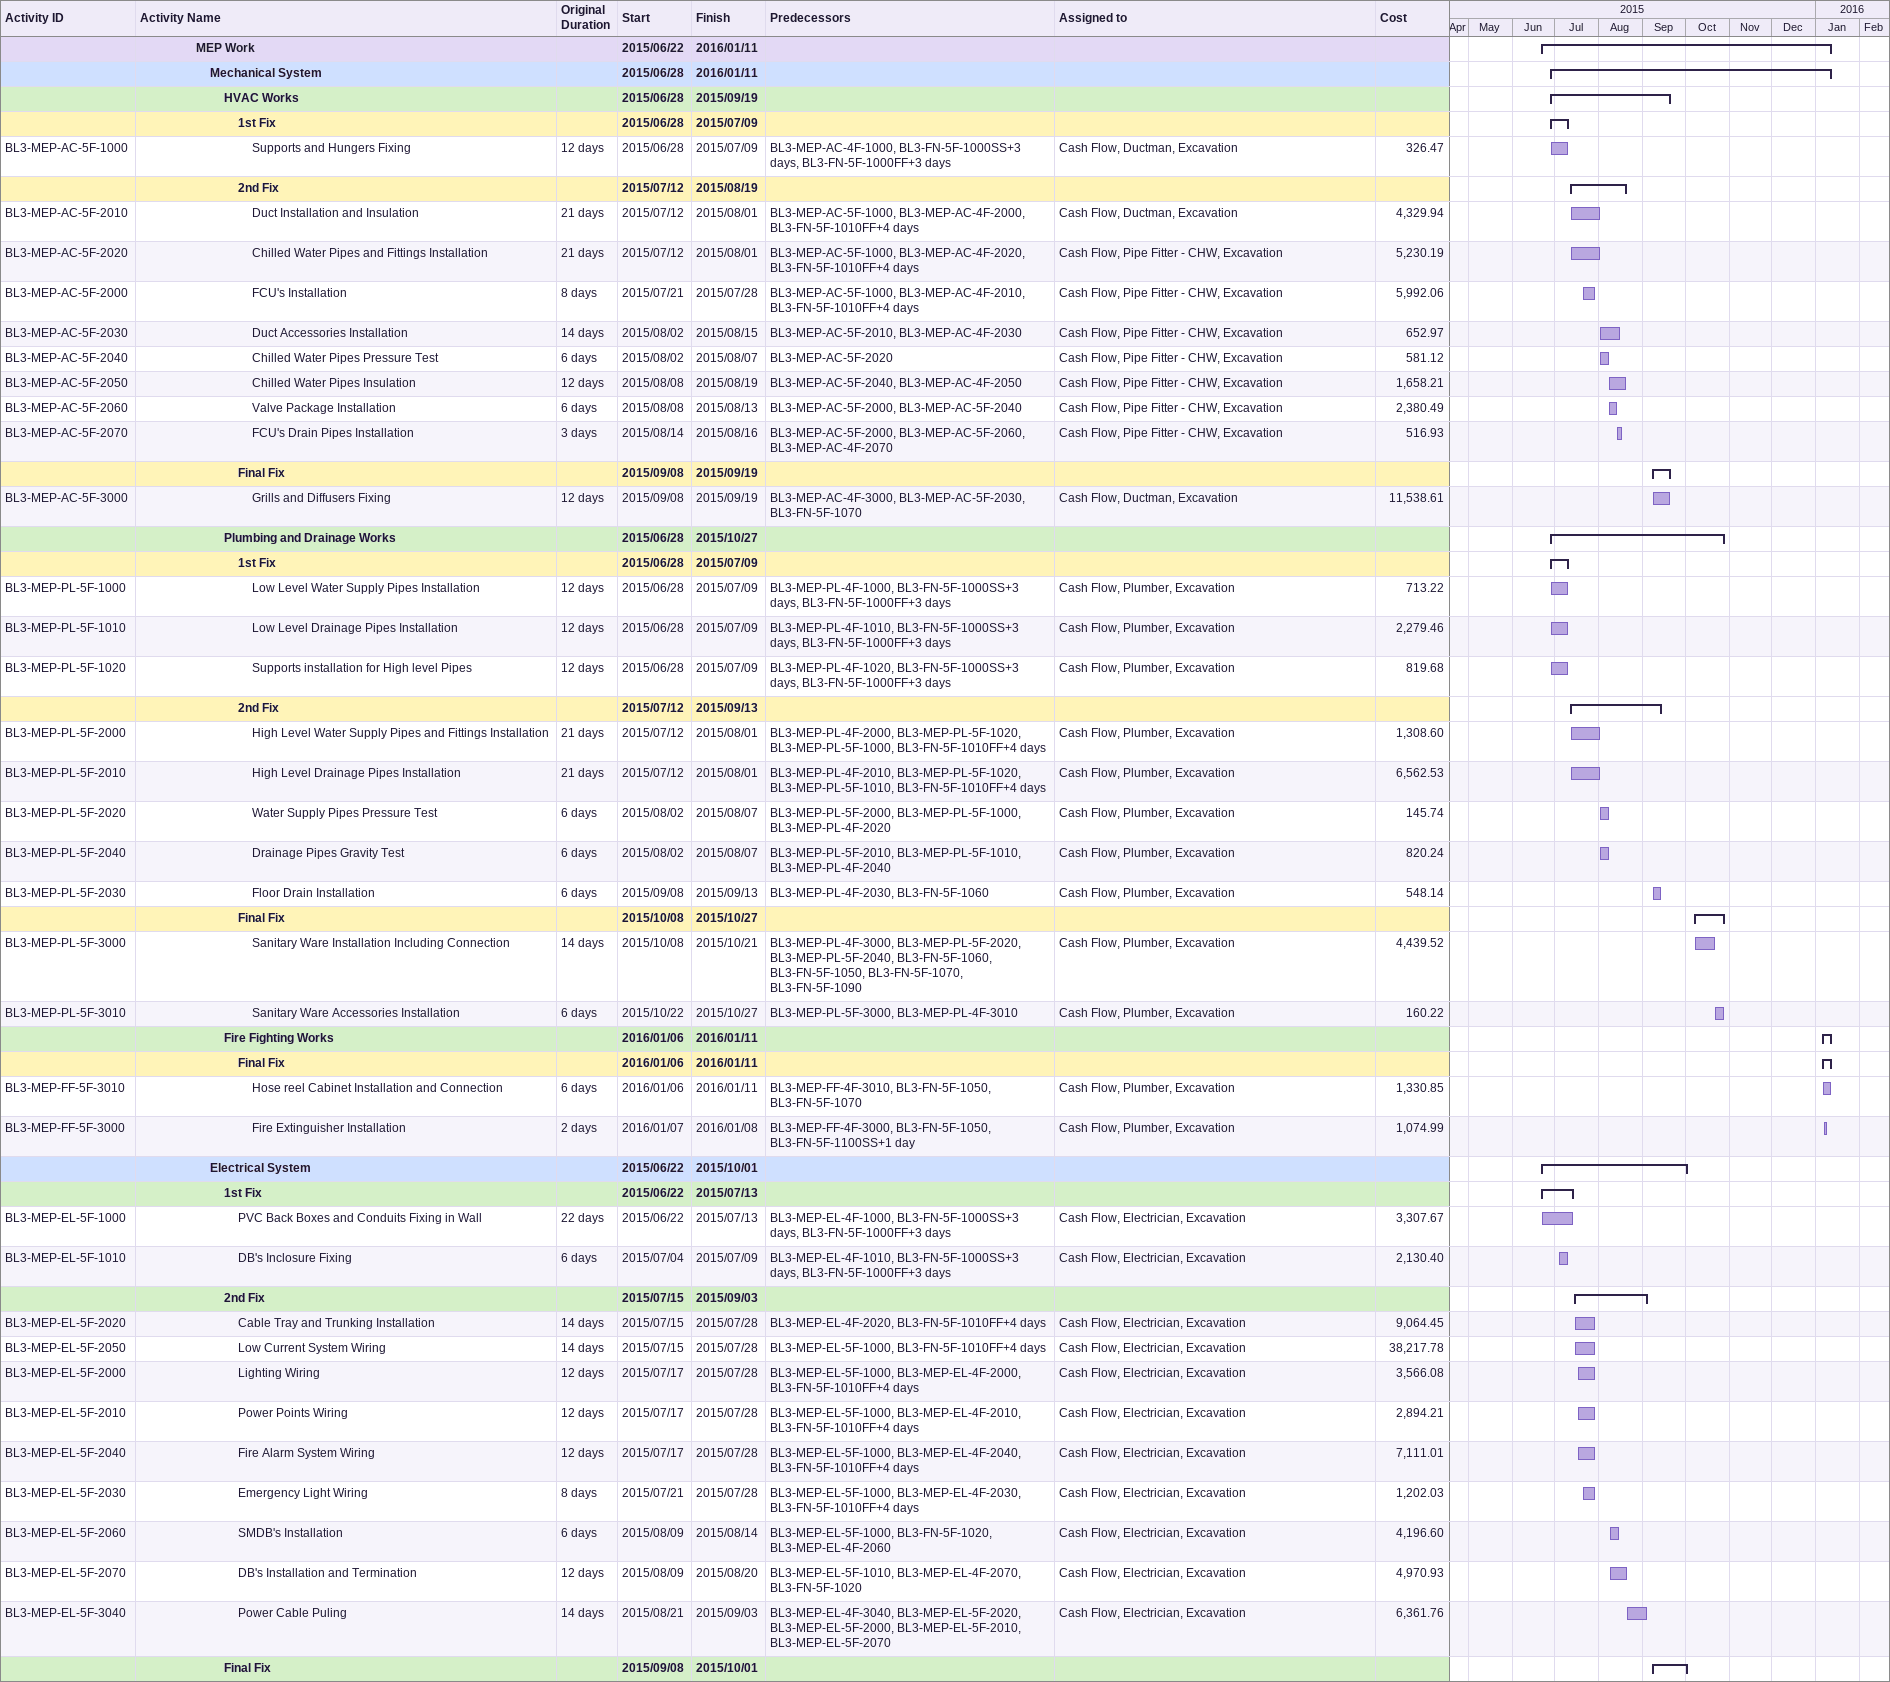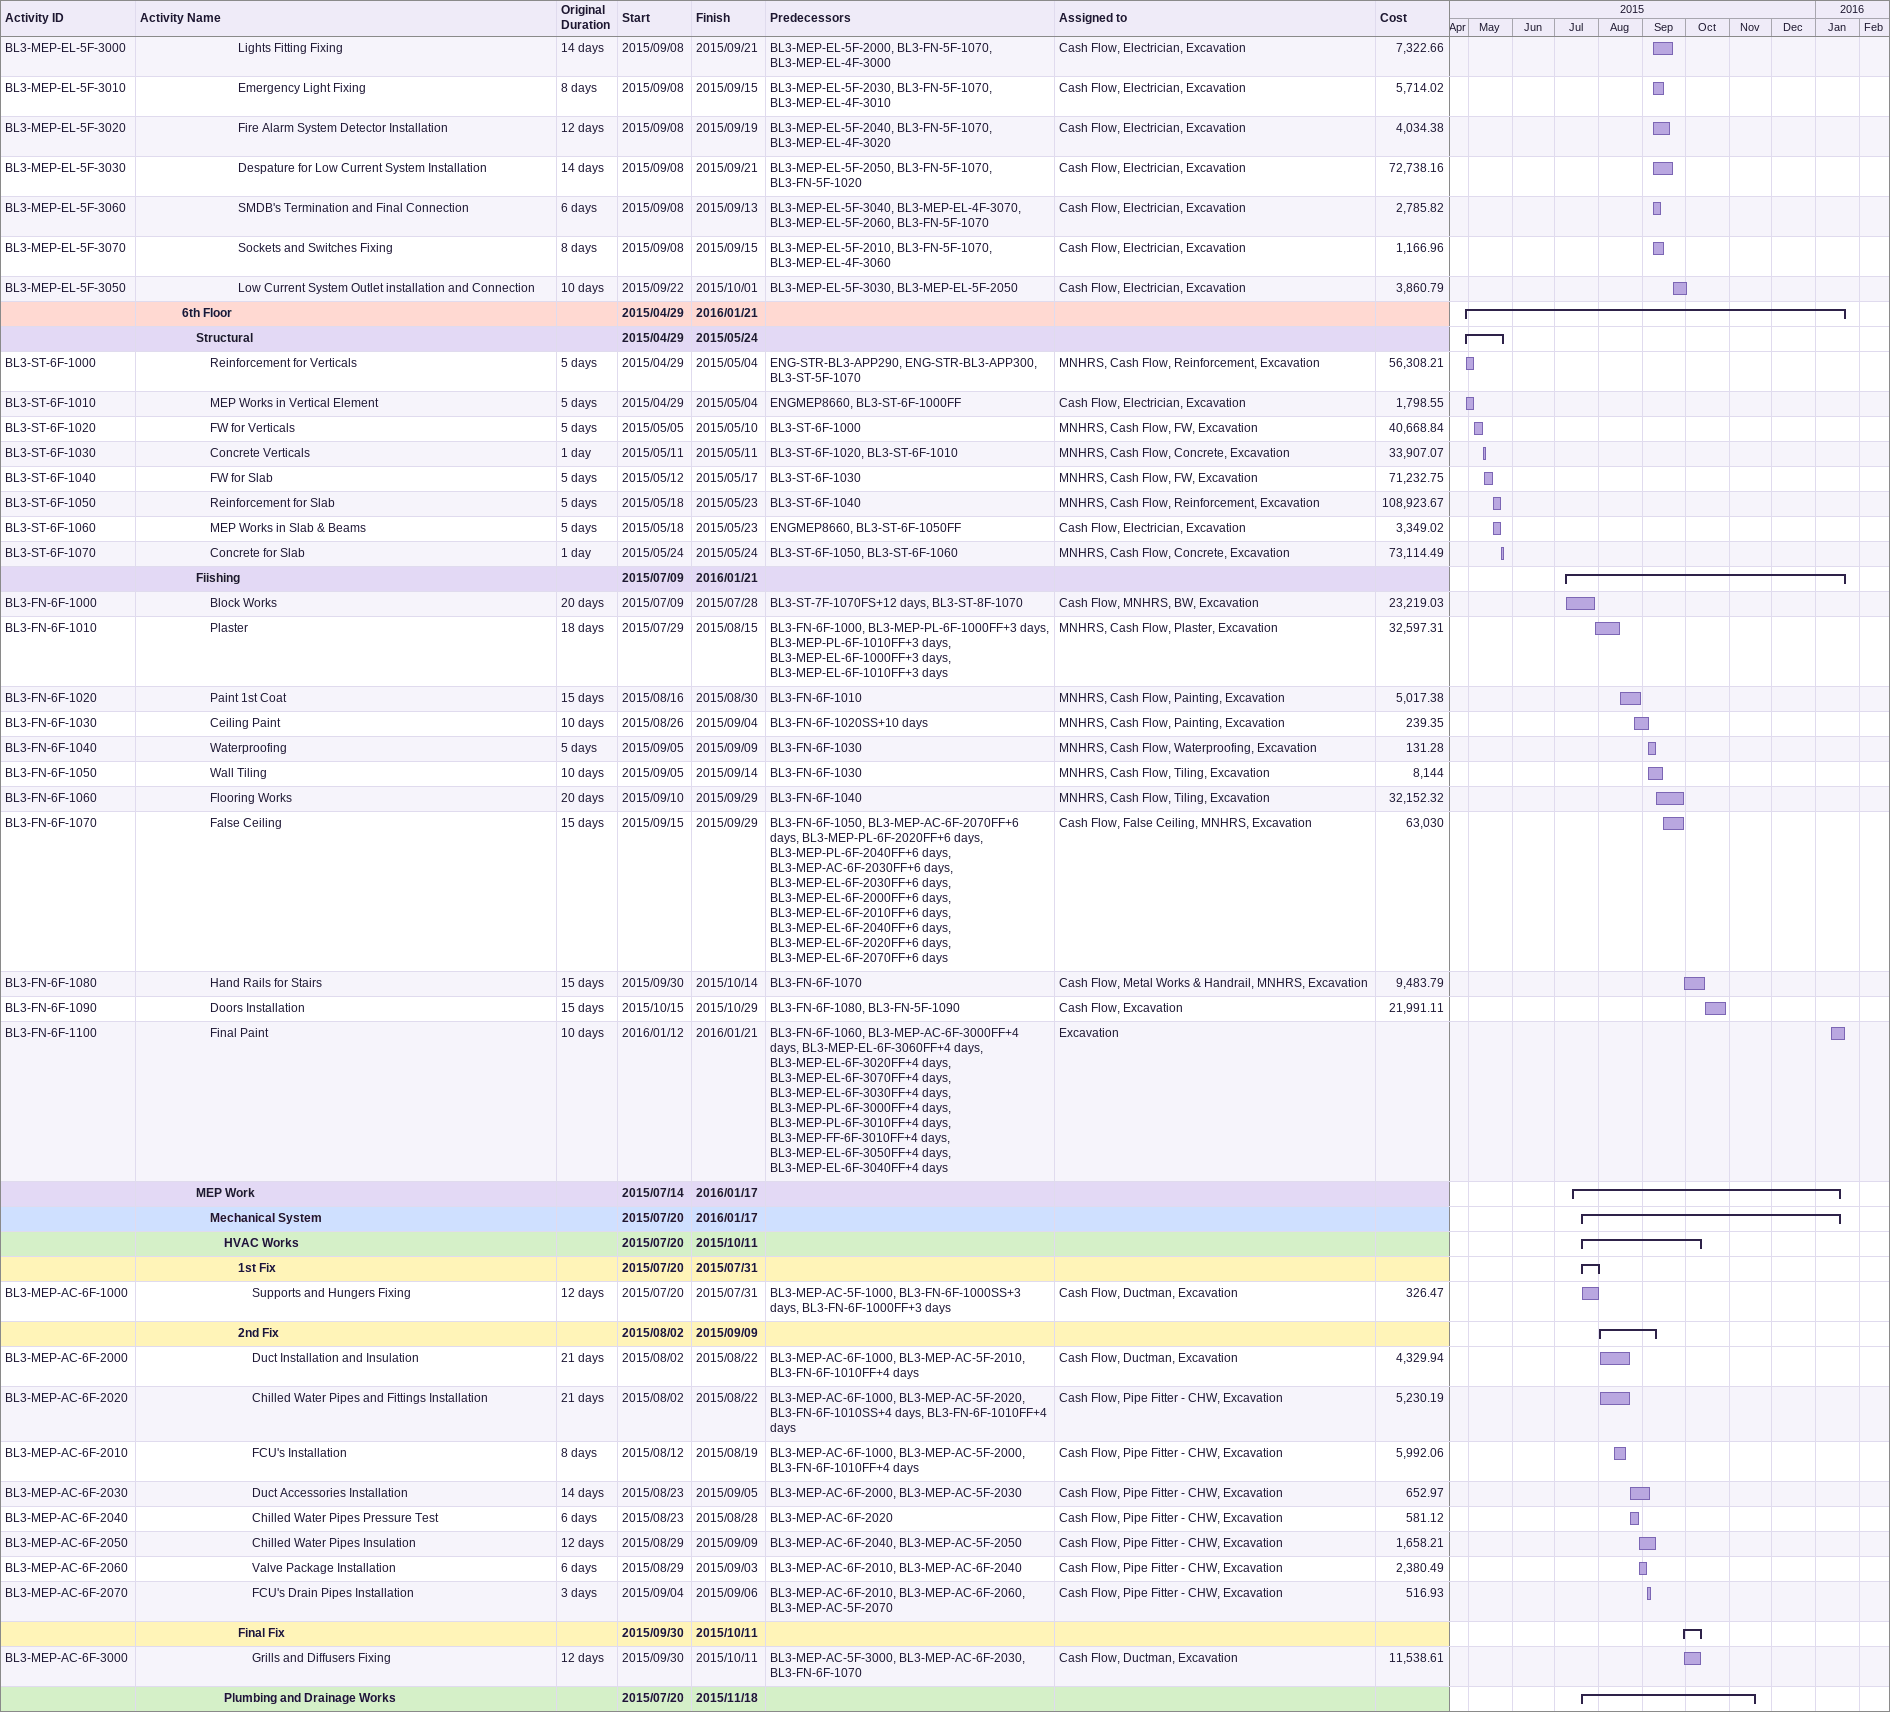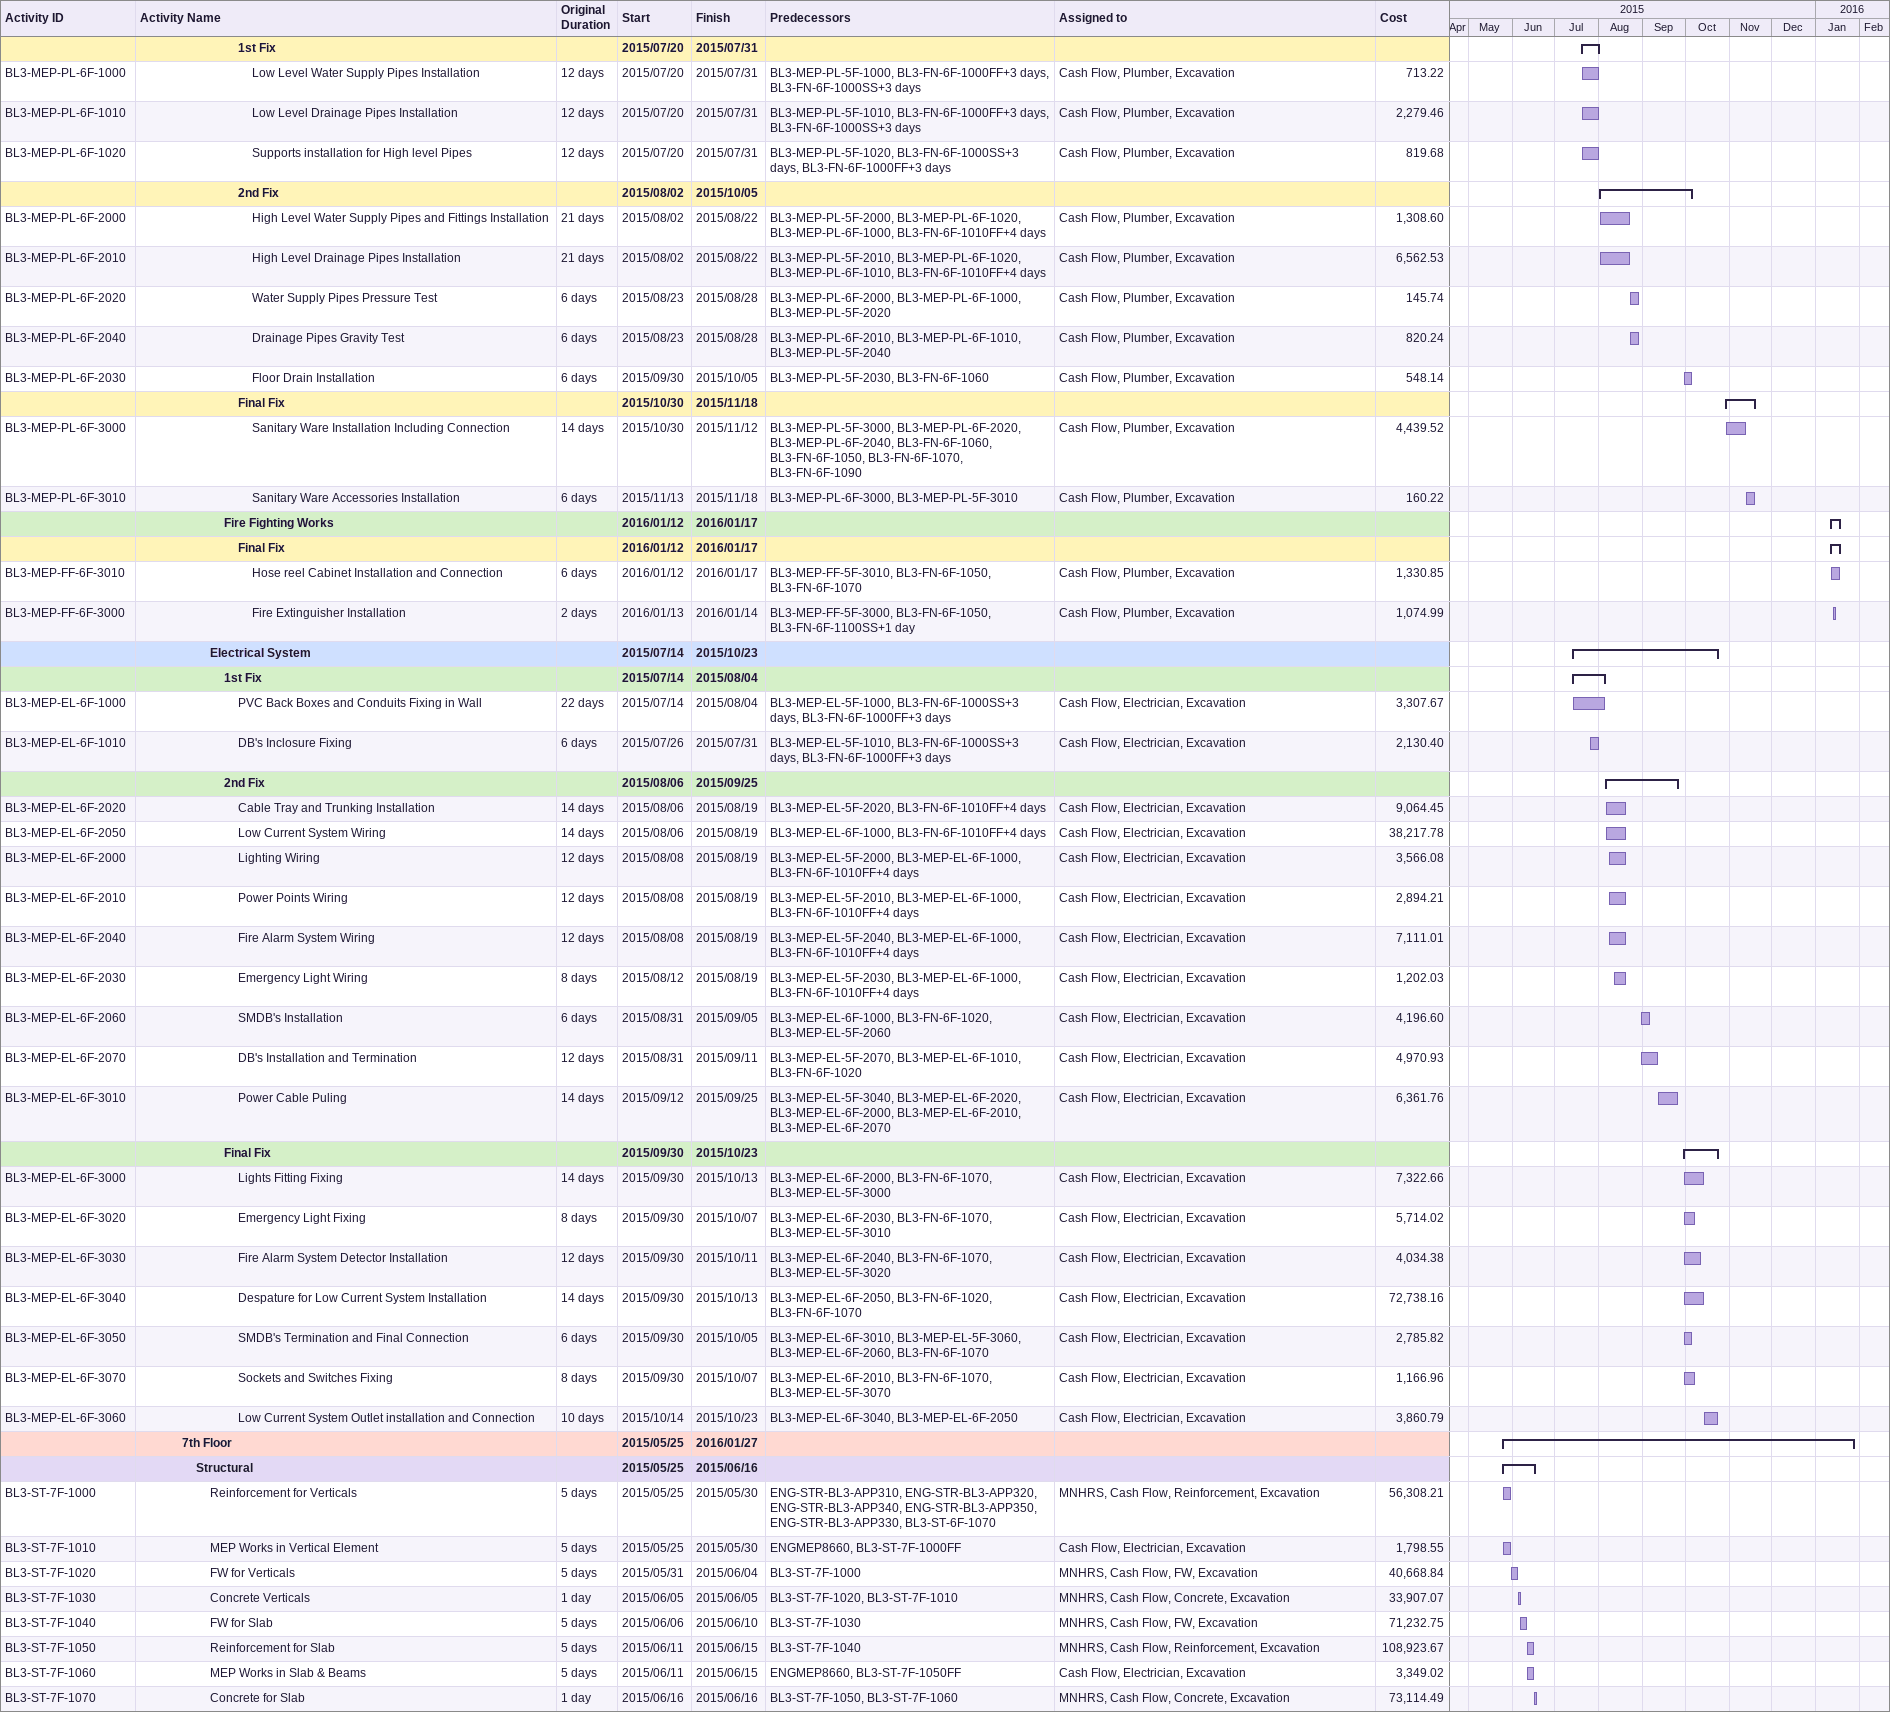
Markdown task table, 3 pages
| ID | Level | Task | Original duration | Start | Finish | Predecessors | Resources | Cost |
|---|---|---|---|---|---|---|---|---|
|  | 5 | **MEP Work** |  | 2015-06-22 | 2016-01-11 |  |  |  |
|  | 6 | **Mechanical System** |  | 2015-06-28 | 2016-01-11 |  |  |  |
|  | 7 | **HVAC Works** |  | 2015-06-28 | 2015-09-19 |  |  |  |
|  | 8 | **1st Fix** |  | 2015-06-28 | 2015-07-09 |  |  |  |
| BL3-MEP-AC-5F-1000 | 9 | Supports and Hungers Fixing | 12d | 2015-06-28 | 2015-07-09 | BL3-MEP-AC-4F-1000, BL3-FN-5F-1000SS+3d, BL3-FN-5F-1000FF+3d | Cash Flow, Ductman, Excavation | 326.47 |
|  | 8 | **2nd Fix** |  | 2015-07-12 | 2015-08-19 |  |  |  |
| BL3-MEP-AC-5F-2010 | 9 | Duct Installation and Insulation | 21d | 2015-07-12 | 2015-08-01 | BL3-MEP-AC-5F-1000, BL3-MEP-AC-4F-2000, BL3-FN-5F-1010FF+4d | Cash Flow, Ductman, Excavation | 4329.94 |
| BL3-MEP-AC-5F-2020 | 9 | Chilled Water Pipes and Fittings Installation | 21d | 2015-07-12 | 2015-08-01 | BL3-MEP-AC-5F-1000, BL3-MEP-AC-4F-2020, BL3-FN-5F-1010FF+4d | Cash Flow, Pipe Fitter - CHW, Excavation | 5230.19 |
| BL3-MEP-AC-5F-2000 | 9 | FCU's Installation | 8d | 2015-07-21 | 2015-07-28 | BL3-MEP-AC-5F-1000, BL3-MEP-AC-4F-2010, BL3-FN-5F-1010FF+4d | Cash Flow, Pipe Fitter - CHW, Excavation | 5992.06 |
| BL3-MEP-AC-5F-2030 | 9 | Duct Accessories Installation | 14d | 2015-08-02 | 2015-08-15 | BL3-MEP-AC-5F-2010, BL3-MEP-AC-4F-2030 | Cash Flow, Pipe Fitter - CHW, Excavation | 652.97 |
| BL3-MEP-AC-5F-2040 | 9 | Chilled Water Pipes Pressure Test | 6d | 2015-08-02 | 2015-08-07 | BL3-MEP-AC-5F-2020 | Cash Flow, Pipe Fitter - CHW, Excavation | 581.12 |
| BL3-MEP-AC-5F-2050 | 9 | Chilled Water Pipes Insulation | 12d | 2015-08-08 | 2015-08-19 | BL3-MEP-AC-5F-2040, BL3-MEP-AC-4F-2050 | Cash Flow, Pipe Fitter - CHW, Excavation | 1658.21 |
| BL3-MEP-AC-5F-2060 | 9 | Valve Package Installation | 6d | 2015-08-08 | 2015-08-13 | BL3-MEP-AC-5F-2000, BL3-MEP-AC-5F-2040 | Cash Flow, Pipe Fitter - CHW, Excavation | 2380.49 |
| BL3-MEP-AC-5F-2070 | 9 | FCU's Drain Pipes Installation | 3d | 2015-08-14 | 2015-08-16 | BL3-MEP-AC-5F-2000, BL3-MEP-AC-5F-2060, BL3-MEP-AC-4F-2070 | Cash Flow, Pipe Fitter - CHW, Excavation | 516.93 |
|  | 8 | **Final Fix** |  | 2015-09-08 | 2015-09-19 |  |  |  |
| BL3-MEP-AC-5F-3000 | 9 | Grills and Diffusers Fixing | 12d | 2015-09-08 | 2015-09-19 | BL3-MEP-AC-4F-3000, BL3-MEP-AC-5F-2030, BL3-FN-5F-1070 | Cash Flow, Ductman, Excavation | 11538.61 |
|  | 7 | **Plumbing and Drainage Works** |  | 2015-06-28 | 2015-10-27 |  |  |  |
|  | 8 | **1st Fix** |  | 2015-06-28 | 2015-07-09 |  |  |  |
| BL3-MEP-PL-5F-1000 | 9 | Low Level Water Supply Pipes Installation | 12d | 2015-06-28 | 2015-07-09 | BL3-MEP-PL-4F-1000, BL3-FN-5F-1000SS+3d, BL3-FN-5F-1000FF+3d | Cash Flow, Plumber, Excavation | 713.22 |
| BL3-MEP-PL-5F-1010 | 9 | Low Level Drainage Pipes Installation | 12d | 2015-06-28 | 2015-07-09 | BL3-MEP-PL-4F-1010, BL3-FN-5F-1000SS+3d, BL3-FN-5F-1000FF+3d | Cash Flow, Plumber, Excavation | 2279.46 |
| BL3-MEP-PL-5F-1020 | 9 | Supports installation for High level Pipes | 12d | 2015-06-28 | 2015-07-09 | BL3-MEP-PL-4F-1020, BL3-FN-5F-1000SS+3d, BL3-FN-5F-1000FF+3d | Cash Flow, Plumber, Excavation | 819.68 |
|  | 8 | **2nd Fix** |  | 2015-07-12 | 2015-09-13 |  |  |  |
| BL3-MEP-PL-5F-2000 | 9 | High Level Water Supply Pipes and Fittings Installation | 21d | 2015-07-12 | 2015-08-01 | BL3-MEP-PL-4F-2000, BL3-MEP-PL-5F-1020, BL3-MEP-PL-5F-1000, BL3-FN-5F-1010FF+4d | Cash Flow, Plumber, Excavation | 1308.60 |
| BL3-MEP-PL-5F-2010 | 9 | High Level Drainage Pipes Installation | 21d | 2015-07-12 | 2015-08-01 | BL3-MEP-PL-4F-2010, BL3-MEP-PL-5F-1020, BL3-MEP-PL-5F-1010, BL3-FN-5F-1010FF+4d | Cash Flow, Plumber, Excavation | 6562.53 |
| BL3-MEP-PL-5F-2020 | 9 | Water Supply Pipes Pressure Test | 6d | 2015-08-02 | 2015-08-07 | BL3-MEP-PL-5F-2000, BL3-MEP-PL-5F-1000, BL3-MEP-PL-4F-2020 | Cash Flow, Plumber, Excavation | 145.74 |
| BL3-MEP-PL-5F-2040 | 9 | Drainage Pipes Gravity Test | 6d | 2015-08-02 | 2015-08-07 | BL3-MEP-PL-5F-2010, BL3-MEP-PL-5F-1010, BL3-MEP-PL-4F-2040 | Cash Flow, Plumber, Excavation | 820.24 |
| BL3-MEP-PL-5F-2030 | 9 | Floor Drain Installation | 6d | 2015-09-08 | 2015-09-13 | BL3-MEP-PL-4F-2030, BL3-FN-5F-1060 | Cash Flow, Plumber, Excavation | 548.14 |
|  | 8 | **Final Fix** |  | 2015-10-08 | 2015-10-27 |  |  |  |
| BL3-MEP-PL-5F-3000 | 9 | Sanitary Ware Installation Including Connection | 14d | 2015-10-08 | 2015-10-21 | BL3-MEP-PL-4F-3000, BL3-MEP-PL-5F-2020, BL3-MEP-PL-5F-2040, BL3-FN-5F-1060, BL3-FN-5F-1050, BL3-FN-5F-1070, BL3-FN-5F-1090 | Cash Flow, Plumber, Excavation | 4439.52 |
| BL3-MEP-PL-5F-3010 | 9 | Sanitary Ware Accessories Installation | 6d | 2015-10-22 | 2015-10-27 | BL3-MEP-PL-5F-3000, BL3-MEP-PL-4F-3010 | Cash Flow, Plumber, Excavation | 160.22 |
|  | 7 | **Fire Fighting Works** |  | 2016-01-06 | 2016-01-11 |  |  |  |
|  | 8 | **Final Fix** |  | 2016-01-06 | 2016-01-11 |  |  |  |
| BL3-MEP-FF-5F-3010 | 9 | Hose reel Cabinet Installation and Connection | 6d | 2016-01-06 | 2016-01-11 | BL3-MEP-FF-4F-3010, BL3-FN-5F-1050, BL3-FN-5F-1070 | Cash Flow, Plumber, Excavation | 1330.85 |
| BL3-MEP-FF-5F-3000 | 9 | Fire Extinguisher Installation | 2d | 2016-01-07 | 2016-01-08 | BL3-MEP-FF-4F-3000, BL3-FN-5F-1050, BL3-FN-5F-1100SS+1d | Cash Flow, Plumber, Excavation | 1074.99 |
|  | 6 | **Electrical System** |  | 2015-06-22 | 2015-10-01 |  |  |  |
|  | 7 | **1st Fix** |  | 2015-06-22 | 2015-07-13 |  |  |  |
| BL3-MEP-EL-5F-1000 | 8 | PVC Back Boxes and Conduits Fixing in Wall | 22d | 2015-06-22 | 2015-07-13 | BL3-MEP-EL-4F-1000, BL3-FN-5F-1000SS+3d, BL3-FN-5F-1000FF+3d | Cash Flow, Electrician, Excavation | 3307.67 |
| BL3-MEP-EL-5F-1010 | 8 | DB's Inclosure Fixing | 6d | 2015-07-04 | 2015-07-09 | BL3-MEP-EL-4F-1010, BL3-FN-5F-1000SS+3d, BL3-FN-5F-1000FF+3d | Cash Flow, Electrician, Excavation | 2130.40 |
|  | 7 | **2nd Fix** |  | 2015-07-15 | 2015-09-03 |  |  |  |
| BL3-MEP-EL-5F-2020 | 8 | Cable Tray and Trunking Installation | 14d | 2015-07-15 | 2015-07-28 | BL3-MEP-EL-4F-2020, BL3-FN-5F-1010FF+4d | Cash Flow, Electrician, Excavation | 9064.45 |
| BL3-MEP-EL-5F-2050 | 8 | Low Current System Wiring | 14d | 2015-07-15 | 2015-07-28 | BL3-MEP-EL-5F-1000, BL3-FN-5F-1010FF+4d | Cash Flow, Electrician, Excavation | 38217.78 |
| BL3-MEP-EL-5F-2000 | 8 | Lighting Wiring | 12d | 2015-07-17 | 2015-07-28 | BL3-MEP-EL-5F-1000, BL3-MEP-EL-4F-2000, BL3-FN-5F-1010FF+4d | Cash Flow, Electrician, Excavation | 3566.08 |
| BL3-MEP-EL-5F-2010 | 8 | Power Points Wiring | 12d | 2015-07-17 | 2015-07-28 | BL3-MEP-EL-5F-1000, BL3-MEP-EL-4F-2010, BL3-FN-5F-1010FF+4d | Cash Flow, Electrician, Excavation | 2894.21 |
| BL3-MEP-EL-5F-2040 | 8 | Fire Alarm System Wiring | 12d | 2015-07-17 | 2015-07-28 | BL3-MEP-EL-5F-1000, BL3-MEP-EL-4F-2040, BL3-FN-5F-1010FF+4d | Cash Flow, Electrician, Excavation | 7111.01 |
| BL3-MEP-EL-5F-2030 | 8 | Emergency Light Wiring | 8d | 2015-07-21 | 2015-07-28 | BL3-MEP-EL-5F-1000, BL3-MEP-EL-4F-2030, BL3-FN-5F-1010FF+4d | Cash Flow, Electrician, Excavation | 1202.03 |
| BL3-MEP-EL-5F-2060 | 8 | SMDB's Installation | 6d | 2015-08-09 | 2015-08-14 | BL3-MEP-EL-5F-1000, BL3-FN-5F-1020, BL3-MEP-EL-4F-2060 | Cash Flow, Electrician, Excavation | 4196.60 |
| BL3-MEP-EL-5F-2070 | 8 | DB's Installation and Termination | 12d | 2015-08-09 | 2015-08-20 | BL3-MEP-EL-5F-1010, BL3-MEP-EL-4F-2070, BL3-FN-5F-1020 | Cash Flow, Electrician, Excavation | 4970.93 |
| BL3-MEP-EL-5F-3040 | 8 | Power Cable Puling | 14d | 2015-08-21 | 2015-09-03 | BL3-MEP-EL-4F-3040, BL3-MEP-EL-5F-2020, BL3-MEP-EL-5F-2000, BL3-MEP-EL-5F-2010, BL3-MEP-EL-5F-2070 | Cash Flow, Electrician, Excavation | 6361.76 |
|  | 7 | **Final Fix** |  | 2015-09-08 | 2015-10-01 |  |  |  |
| BL3-MEP-EL-5F-3000 | 8 | Lights Fitting Fixing | 14d | 2015-09-08 | 2015-09-21 | BL3-MEP-EL-5F-2000, BL3-FN-5F-1070, BL3-MEP-EL-4F-3000 | Cash Flow, Electrician, Excavation | 7322.66 |
| BL3-MEP-EL-5F-3010 | 8 | Emergency Light Fixing | 8d | 2015-09-08 | 2015-09-15 | BL3-MEP-EL-5F-2030, BL3-FN-5F-1070, BL3-MEP-EL-4F-3010 | Cash Flow, Electrician, Excavation | 5714.02 |
| BL3-MEP-EL-5F-3020 | 8 | Fire Alarm System Detector Installation | 12d | 2015-09-08 | 2015-09-19 | BL3-MEP-EL-5F-2040, BL3-FN-5F-1070, BL3-MEP-EL-4F-3020 | Cash Flow, Electrician, Excavation | 4034.38 |
| BL3-MEP-EL-5F-3030 | 8 | Despature for Low Current System Installation | 14d | 2015-09-08 | 2015-09-21 | BL3-MEP-EL-5F-2050, BL3-FN-5F-1070, BL3-FN-5F-1020 | Cash Flow, Electrician, Excavation | 72738.16 |
| BL3-MEP-EL-5F-3060 | 8 | SMDB's Termination and Final Connection | 6d | 2015-09-08 | 2015-09-13 | BL3-MEP-EL-5F-3040, BL3-MEP-EL-4F-3070, BL3-MEP-EL-5F-2060, BL3-FN-5F-1070 | Cash Flow, Electrician, Excavation | 2785.82 |
| BL3-MEP-EL-5F-3070 | 8 | Sockets and Switches Fixing | 8d | 2015-09-08 | 2015-09-15 | BL3-MEP-EL-5F-2010, BL3-FN-5F-1070, BL3-MEP-EL-4F-3060 | Cash Flow, Electrician, Excavation | 1166.96 |
| BL3-MEP-EL-5F-3050 | 8 | Low Current System Outlet installation and Connection | 10d | 2015-09-22 | 2015-10-01 | BL3-MEP-EL-5F-3030, BL3-MEP-EL-5F-2050 | Cash Flow, Electrician, Excavation | 3860.79 |
|  | 4 | **6th Floor** |  | 2015-04-29 | 2016-01-21 |  |  |  |
|  | 5 | **Structural** |  | 2015-04-29 | 2015-05-24 |  |  |  |
| BL3-ST-6F-1000 | 6 | Reinforcement for Verticals | 5d | 2015-04-29 | 2015-05-04 | ENG-STR-BL3-APP290, ENG-STR-BL3-APP300, BL3-ST-5F-1070 | MNHRS, Cash Flow, Reinforcement, Excavation | 56308.21 |
| BL3-ST-6F-1010 | 6 | MEP Works in Vertical Element | 5d | 2015-04-29 | 2015-05-04 | ENGMEP8660, BL3-ST-6F-1000FF | Cash Flow, Electrician, Excavation | 1798.55 |
| BL3-ST-6F-1020 | 6 | FW for Verticals | 5d | 2015-05-05 | 2015-05-10 | BL3-ST-6F-1000 | MNHRS, Cash Flow, FW, Excavation | 40668.84 |
| BL3-ST-6F-1030 | 6 | Concrete Verticals | 1d | 2015-05-11 | 2015-05-11 | BL3-ST-6F-1020, BL3-ST-6F-1010 | MNHRS, Cash Flow, Concrete, Excavation | 33907.07 |
| BL3-ST-6F-1040 | 6 | FW for Slab | 5d | 2015-05-12 | 2015-05-17 | BL3-ST-6F-1030 | MNHRS, Cash Flow, FW, Excavation | 71232.75 |
| BL3-ST-6F-1050 | 6 | Reinforcement for Slab | 5d | 2015-05-18 | 2015-05-23 | BL3-ST-6F-1040 | MNHRS, Cash Flow, Reinforcement, Excavation | 108923.67 |
| BL3-ST-6F-1060 | 6 | MEP Works in Slab & Beams | 5d | 2015-05-18 | 2015-05-23 | ENGMEP8660, BL3-ST-6F-1050FF | Cash Flow, Electrician, Excavation | 3349.02 |
| BL3-ST-6F-1070 | 6 | Concrete for Slab | 1d | 2015-05-24 | 2015-05-24 | BL3-ST-6F-1050, BL3-ST-6F-1060 | MNHRS, Cash Flow, Concrete, Excavation | 73114.49 |
|  | 5 | **Fiishing** |  | 2015-07-09 | 2016-01-21 |  |  |  |
| BL3-FN-6F-1000 | 6 | Block Works | 20d | 2015-07-09 | 2015-07-28 | BL3-ST-7F-1070FS+12d, BL3-ST-8F-1070 | Cash Flow, MNHRS, BW, Excavation | 23219.03 |
| BL3-FN-6F-1010 | 6 | Plaster | 18d | 2015-07-29 | 2015-08-15 | BL3-FN-6F-1000, BL3-MEP-PL-6F-1000FF+3d, BL3-MEP-PL-6F-1010FF+3d, BL3-MEP-EL-6F-1000FF+3d, BL3-MEP-EL-6F-1010FF+3d | MNHRS, Cash Flow, Plaster, Excavation | 32597.31 |
| BL3-FN-6F-1020 | 6 | Paint 1st Coat | 15d | 2015-08-16 | 2015-08-30 | BL3-FN-6F-1010 | MNHRS, Cash Flow, Painting, Excavation | 5017.38 |
| BL3-FN-6F-1030 | 6 | Ceiling Paint | 10d | 2015-08-26 | 2015-09-04 | BL3-FN-6F-1020SS+10d | MNHRS, Cash Flow, Painting, Excavation | 239.35 |
| BL3-FN-6F-1040 | 6 | Waterproofing | 5d | 2015-09-05 | 2015-09-09 | BL3-FN-6F-1030 | MNHRS, Cash Flow, Waterproofing, Excavation | 131.28 |
| BL3-FN-6F-1050 | 6 | Wall Tiling | 10d | 2015-09-05 | 2015-09-14 | BL3-FN-6F-1030 | MNHRS, Cash Flow, Tiling, Excavation | 8144 |
| BL3-FN-6F-1060 | 6 | Flooring Works | 20d | 2015-09-10 | 2015-09-29 | BL3-FN-6F-1040 | MNHRS, Cash Flow, Tiling, Excavation | 32152.32 |
| BL3-FN-6F-1070 | 6 | False Ceiling | 15d | 2015-09-15 | 2015-09-29 | BL3-FN-6F-1050, BL3-MEP-AC-6F-2070FF+6d, BL3-MEP-PL-6F-2020FF+6d, BL3-MEP-PL-6F-2040FF+6d, BL3-MEP-AC-6F-2030FF+6d, BL3-MEP-EL-6F-2030FF+6d, BL3-MEP-EL-6F-2000FF+6d, BL3-MEP-EL-6F-2010FF+6d, BL3-MEP-EL-6F-2040FF+6d, BL3-MEP-EL-6F-2020FF+6d, BL3-MEP-EL-6F-2070FF+6d | Cash Flow, False Ceiling, MNHRS, Excavation | 63030 |
| BL3-FN-6F-1080 | 6 | Hand Rails for Stairs | 15d | 2015-09-30 | 2015-10-14 | BL3-FN-6F-1070 | Cash Flow, Metal Works & Handrail, MNHRS, Excavation | 9483.79 |
| BL3-FN-6F-1090 | 6 | Doors Installation | 15d | 2015-10-15 | 2015-10-29 | BL3-FN-6F-1080, BL3-FN-5F-1090 | Cash Flow, Excavation | 21991.11 |
| BL3-FN-6F-1100 | 6 | Final Paint | 10d | 2016-01-12 | 2016-01-21 | BL3-FN-6F-1060, BL3-MEP-AC-6F-3000FF+4d, BL3-MEP-EL-6F-3060FF+4d, BL3-MEP-EL-6F-3020FF+4d, BL3-MEP-EL-6F-3070FF+4d, BL3-MEP-EL-6F-3030FF+4d, BL3-MEP-PL-6F-3000FF+4d, BL3-MEP-PL-6F-3010FF+4d, BL3-MEP-FF-6F-3010FF+4d, BL3-MEP-EL-6F-3050FF+4d, BL3-MEP-EL-6F-3040FF+4d | Excavation |  |
|  | 5 | **MEP Work** |  | 2015-07-14 | 2016-01-17 |  |  |  |
|  | 6 | **Mechanical System** |  | 2015-07-20 | 2016-01-17 |  |  |  |
|  | 7 | **HVAC Works** |  | 2015-07-20 | 2015-10-11 |  |  |  |
|  | 8 | **1st Fix** |  | 2015-07-20 | 2015-07-31 |  |  |  |
| BL3-MEP-AC-6F-1000 | 9 | Supports and Hungers Fixing | 12d | 2015-07-20 | 2015-07-31 | BL3-MEP-AC-5F-1000, BL3-FN-6F-1000SS+3d, BL3-FN-6F-1000FF+3d | Cash Flow, Ductman, Excavation | 326.47 |
|  | 8 | **2nd Fix** |  | 2015-08-02 | 2015-09-09 |  |  |  |
| BL3-MEP-AC-6F-2000 | 9 | Duct Installation and Insulation | 21d | 2015-08-02 | 2015-08-22 | BL3-MEP-AC-6F-1000, BL3-MEP-AC-5F-2010, BL3-FN-6F-1010FF+4d | Cash Flow, Ductman, Excavation | 4329.94 |
| BL3-MEP-AC-6F-2020 | 9 | Chilled Water Pipes and Fittings Installation | 21d | 2015-08-02 | 2015-08-22 | BL3-MEP-AC-6F-1000, BL3-MEP-AC-5F-2020, BL3-FN-6F-1010SS+4d, BL3-FN-6F-1010FF+4d | Cash Flow, Pipe Fitter - CHW, Excavation | 5230.19 |
| BL3-MEP-AC-6F-2010 | 9 | FCU's Installation | 8d | 2015-08-12 | 2015-08-19 | BL3-MEP-AC-6F-1000, BL3-MEP-AC-5F-2000, BL3-FN-6F-1010FF+4d | Cash Flow, Pipe Fitter - CHW, Excavation | 5992.06 |
| BL3-MEP-AC-6F-2030 | 9 | Duct Accessories Installation | 14d | 2015-08-23 | 2015-09-05 | BL3-MEP-AC-6F-2000, BL3-MEP-AC-5F-2030 | Cash Flow, Pipe Fitter - CHW, Excavation | 652.97 |
| BL3-MEP-AC-6F-2040 | 9 | Chilled Water Pipes Pressure Test | 6d | 2015-08-23 | 2015-08-28 | BL3-MEP-AC-6F-2020 | Cash Flow, Pipe Fitter - CHW, Excavation | 581.12 |
| BL3-MEP-AC-6F-2050 | 9 | Chilled Water Pipes Insulation | 12d | 2015-08-29 | 2015-09-09 | BL3-MEP-AC-6F-2040, BL3-MEP-AC-5F-2050 | Cash Flow, Pipe Fitter - CHW, Excavation | 1658.21 |
| BL3-MEP-AC-6F-2060 | 9 | Valve Package Installation | 6d | 2015-08-29 | 2015-09-03 | BL3-MEP-AC-6F-2010, BL3-MEP-AC-6F-2040 | Cash Flow, Pipe Fitter - CHW, Excavation | 2380.49 |
| BL3-MEP-AC-6F-2070 | 9 | FCU's Drain Pipes Installation | 3d | 2015-09-04 | 2015-09-06 | BL3-MEP-AC-6F-2010, BL3-MEP-AC-6F-2060, BL3-MEP-AC-5F-2070 | Cash Flow, Pipe Fitter - CHW, Excavation | 516.93 |
|  | 8 | **Final Fix** |  | 2015-09-30 | 2015-10-11 |  |  |  |
| BL3-MEP-AC-6F-3000 | 9 | Grills and Diffusers Fixing | 12d | 2015-09-30 | 2015-10-11 | BL3-MEP-AC-5F-3000, BL3-MEP-AC-6F-2030, BL3-FN-6F-1070 | Cash Flow, Ductman, Excavation | 11538.61 |
|  | 7 | **Plumbing and Drainage Works** |  | 2015-07-20 | 2015-11-18 |  |  |  |
|  | 8 | **1st Fix** |  | 2015-07-20 | 2015-07-31 |  |  |  |
| BL3-MEP-PL-6F-1000 | 9 | Low Level Water Supply Pipes Installation | 12d | 2015-07-20 | 2015-07-31 | BL3-MEP-PL-5F-1000, BL3-FN-6F-1000FF+3d, BL3-FN-6F-1000SS+3d | Cash Flow, Plumber, Excavation | 713.22 |
| BL3-MEP-PL-6F-1010 | 9 | Low Level Drainage Pipes Installation | 12d | 2015-07-20 | 2015-07-31 | BL3-MEP-PL-5F-1010, BL3-FN-6F-1000FF+3d, BL3-FN-6F-1000SS+3d | Cash Flow, Plumber, Excavation | 2279.46 |
| BL3-MEP-PL-6F-1020 | 9 | Supports installation for High level Pipes | 12d | 2015-07-20 | 2015-07-31 | BL3-MEP-PL-5F-1020, BL3-FN-6F-1000SS+3d, BL3-FN-6F-1000FF+3d | Cash Flow, Plumber, Excavation | 819.68 |
|  | 8 | **2nd Fix** |  | 2015-08-02 | 2015-10-05 |  |  |  |
| BL3-MEP-PL-6F-2000 | 9 | High Level Water Supply Pipes and Fittings Installation | 21d | 2015-08-02 | 2015-08-22 | BL3-MEP-PL-5F-2000, BL3-MEP-PL-6F-1020, BL3-MEP-PL-6F-1000, BL3-FN-6F-1010FF+4d | Cash Flow, Plumber, Excavation | 1308.60 |
| BL3-MEP-PL-6F-2010 | 9 | High Level Drainage Pipes Installation | 21d | 2015-08-02 | 2015-08-22 | BL3-MEP-PL-5F-2010, BL3-MEP-PL-6F-1020, BL3-MEP-PL-6F-1010, BL3-FN-6F-1010FF+4d | Cash Flow, Plumber, Excavation | 6562.53 |
| BL3-MEP-PL-6F-2020 | 9 | Water Supply Pipes Pressure Test | 6d | 2015-08-23 | 2015-08-28 | BL3-MEP-PL-6F-2000, BL3-MEP-PL-6F-1000, BL3-MEP-PL-5F-2020 | Cash Flow, Plumber, Excavation | 145.74 |
| BL3-MEP-PL-6F-2040 | 9 | Drainage Pipes Gravity Test | 6d | 2015-08-23 | 2015-08-28 | BL3-MEP-PL-6F-2010, BL3-MEP-PL-6F-1010, BL3-MEP-PL-5F-2040 | Cash Flow, Plumber, Excavation | 820.24 |
| BL3-MEP-PL-6F-2030 | 9 | Floor Drain Installation | 6d | 2015-09-30 | 2015-10-05 | BL3-MEP-PL-5F-2030, BL3-FN-6F-1060 | Cash Flow, Plumber, Excavation | 548.14 |
|  | 8 | **Final Fix** |  | 2015-10-30 | 2015-11-18 |  |  |  |
| BL3-MEP-PL-6F-3000 | 9 | Sanitary Ware Installation Including Connection | 14d | 2015-10-30 | 2015-11-12 | BL3-MEP-PL-5F-3000, BL3-MEP-PL-6F-2020, BL3-MEP-PL-6F-2040, BL3-FN-6F-1060, BL3-FN-6F-1050, BL3-FN-6F-1070, BL3-FN-6F-1090 | Cash Flow, Plumber, Excavation | 4439.52 |
| BL3-MEP-PL-6F-3010 | 9 | Sanitary Ware Accessories Installation | 6d | 2015-11-13 | 2015-11-18 | BL3-MEP-PL-6F-3000, BL3-MEP-PL-5F-3010 | Cash Flow, Plumber, Excavation | 160.22 |
|  | 7 | **Fire Fighting Works** |  | 2016-01-12 | 2016-01-17 |  |  |  |
|  | 8 | **Final Fix** |  | 2016-01-12 | 2016-01-17 |  |  |  |
| BL3-MEP-FF-6F-3010 | 9 | Hose reel Cabinet Installation and Connection | 6d | 2016-01-12 | 2016-01-17 | BL3-MEP-FF-5F-3010, BL3-FN-6F-1050, BL3-FN-6F-1070 | Cash Flow, Plumber, Excavation | 1330.85 |
| BL3-MEP-FF-6F-3000 | 9 | Fire Extinguisher Installation | 2d | 2016-01-13 | 2016-01-14 | BL3-MEP-FF-5F-3000, BL3-FN-6F-1050, BL3-FN-6F-1100SS+1d | Cash Flow, Plumber, Excavation | 1074.99 |
|  | 6 | **Electrical System** |  | 2015-07-14 | 2015-10-23 |  |  |  |
|  | 7 | **1st Fix** |  | 2015-07-14 | 2015-08-04 |  |  |  |
| BL3-MEP-EL-6F-1000 | 8 | PVC Back Boxes and Conduits Fixing in Wall | 22d | 2015-07-14 | 2015-08-04 | BL3-MEP-EL-5F-1000, BL3-FN-6F-1000SS+3d, BL3-FN-6F-1000FF+3d | Cash Flow, Electrician, Excavation | 3307.67 |
| BL3-MEP-EL-6F-1010 | 8 | DB's Inclosure Fixing | 6d | 2015-07-26 | 2015-07-31 | BL3-MEP-EL-5F-1010, BL3-FN-6F-1000SS+3d, BL3-FN-6F-1000FF+3d | Cash Flow, Electrician, Excavation | 2130.40 |
|  | 7 | **2nd Fix** |  | 2015-08-06 | 2015-09-25 |  |  |  |
| BL3-MEP-EL-6F-2020 | 8 | Cable Tray and Trunking Installation | 14d | 2015-08-06 | 2015-08-19 | BL3-MEP-EL-5F-2020, BL3-FN-6F-1010FF+4d | Cash Flow, Electrician, Excavation | 9064.45 |
| BL3-MEP-EL-6F-2050 | 8 | Low Current System Wiring | 14d | 2015-08-06 | 2015-08-19 | BL3-MEP-EL-6F-1000, BL3-FN-6F-1010FF+4d | Cash Flow, Electrician, Excavation | 38217.78 |
| BL3-MEP-EL-6F-2000 | 8 | Lighting Wiring | 12d | 2015-08-08 | 2015-08-19 | BL3-MEP-EL-5F-2000, BL3-MEP-EL-6F-1000, BL3-FN-6F-1010FF+4d | Cash Flow, Electrician, Excavation | 3566.08 |
| BL3-MEP-EL-6F-2010 | 8 | Power Points Wiring | 12d | 2015-08-08 | 2015-08-19 | BL3-MEP-EL-5F-2010, BL3-MEP-EL-6F-1000, BL3-FN-6F-1010FF+4d | Cash Flow, Electrician, Excavation | 2894.21 |
| BL3-MEP-EL-6F-2040 | 8 | Fire Alarm System Wiring | 12d | 2015-08-08 | 2015-08-19 | BL3-MEP-EL-5F-2040, BL3-MEP-EL-6F-1000, BL3-FN-6F-1010FF+4d | Cash Flow, Electrician, Excavation | 7111.01 |
| BL3-MEP-EL-6F-2030 | 8 | Emergency Light Wiring | 8d | 2015-08-12 | 2015-08-19 | BL3-MEP-EL-5F-2030, BL3-MEP-EL-6F-1000, BL3-FN-6F-1010FF+4d | Cash Flow, Electrician, Excavation | 1202.03 |
| BL3-MEP-EL-6F-2060 | 8 | SMDB's Installation | 6d | 2015-08-31 | 2015-09-05 | BL3-MEP-EL-6F-1000, BL3-FN-6F-1020, BL3-MEP-EL-5F-2060 | Cash Flow, Electrician, Excavation | 4196.60 |
| BL3-MEP-EL-6F-2070 | 8 | DB's Installation and Termination | 12d | 2015-08-31 | 2015-09-11 | BL3-MEP-EL-5F-2070, BL3-MEP-EL-6F-1010, BL3-FN-6F-1020 | Cash Flow, Electrician, Excavation | 4970.93 |
| BL3-MEP-EL-6F-3010 | 8 | Power Cable Puling | 14d | 2015-09-12 | 2015-09-25 | BL3-MEP-EL-5F-3040, BL3-MEP-EL-6F-2020, BL3-MEP-EL-6F-2000, BL3-MEP-EL-6F-2010, BL3-MEP-EL-6F-2070 | Cash Flow, Electrician, Excavation | 6361.76 |
|  | 7 | **Final Fix** |  | 2015-09-30 | 2015-10-23 |  |  |  |
| BL3-MEP-EL-6F-3000 | 8 | Lights Fitting Fixing | 14d | 2015-09-30 | 2015-10-13 | BL3-MEP-EL-6F-2000, BL3-FN-6F-1070, BL3-MEP-EL-5F-3000 | Cash Flow, Electrician, Excavation | 7322.66 |
| BL3-MEP-EL-6F-3020 | 8 | Emergency Light Fixing | 8d | 2015-09-30 | 2015-10-07 | BL3-MEP-EL-6F-2030, BL3-FN-6F-1070, BL3-MEP-EL-5F-3010 | Cash Flow, Electrician, Excavation | 5714.02 |
| BL3-MEP-EL-6F-3030 | 8 | Fire Alarm System Detector Installation | 12d | 2015-09-30 | 2015-10-11 | BL3-MEP-EL-6F-2040, BL3-FN-6F-1070, BL3-MEP-EL-5F-3020 | Cash Flow, Electrician, Excavation | 4034.38 |
| BL3-MEP-EL-6F-3040 | 8 | Despature for Low Current System Installation | 14d | 2015-09-30 | 2015-10-13 | BL3-MEP-EL-6F-2050, BL3-FN-6F-1020, BL3-FN-6F-1070 | Cash Flow, Electrician, Excavation | 72738.16 |
| BL3-MEP-EL-6F-3050 | 8 | SMDB's Termination and Final Connection | 6d | 2015-09-30 | 2015-10-05 | BL3-MEP-EL-6F-3010, BL3-MEP-EL-5F-3060, BL3-MEP-EL-6F-2060, BL3-FN-6F-1070 | Cash Flow, Electrician, Excavation | 2785.82 |
| BL3-MEP-EL-6F-3070 | 8 | Sockets and Switches Fixing | 8d | 2015-09-30 | 2015-10-07 | BL3-MEP-EL-6F-2010, BL3-FN-6F-1070, BL3-MEP-EL-5F-3070 | Cash Flow, Electrician, Excavation | 1166.96 |
| BL3-MEP-EL-6F-3060 | 8 | Low Current System Outlet installation and Connection | 10d | 2015-10-14 | 2015-10-23 | BL3-MEP-EL-6F-3040, BL3-MEP-EL-6F-2050 | Cash Flow, Electrician, Excavation | 3860.79 |
|  | 4 | **7th Floor** |  | 2015-05-25 | 2016-01-27 |  |  |  |
|  | 5 | **Structural** |  | 2015-05-25 | 2015-06-16 |  |  |  |
| BL3-ST-7F-1000 | 6 | Reinforcement for Verticals | 5d | 2015-05-25 | 2015-05-30 | ENG-STR-BL3-APP310, ENG-STR-BL3-APP320, ENG-STR-BL3-APP340, ENG-STR-BL3-APP350, ENG-STR-BL3-APP330, BL3-ST-6F-1070 | MNHRS, Cash Flow, Reinforcement, Excavation | 56308.21 |
| BL3-ST-7F-1010 | 6 | MEP Works in Vertical Element | 5d | 2015-05-25 | 2015-05-30 | ENGMEP8660, BL3-ST-7F-1000FF | Cash Flow, Electrician, Excavation | 1798.55 |
| BL3-ST-7F-1020 | 6 | FW for Verticals | 5d | 2015-05-31 | 2015-06-04 | BL3-ST-7F-1000 | MNHRS, Cash Flow, FW, Excavation | 40668.84 |
| BL3-ST-7F-1030 | 6 | Concrete Verticals | 1d | 2015-06-05 | 2015-06-05 | BL3-ST-7F-1020, BL3-ST-7F-1010 | MNHRS, Cash Flow, Concrete, Excavation | 33907.07 |
| BL3-ST-7F-1040 | 6 | FW for Slab | 5d | 2015-06-06 | 2015-06-10 | BL3-ST-7F-1030 | MNHRS, Cash Flow, FW, Excavation | 71232.75 |
| BL3-ST-7F-1050 | 6 | Reinforcement for Slab | 5d | 2015-06-11 | 2015-06-15 | BL3-ST-7F-1040 | MNHRS, Cash Flow, Reinforcement, Excavation | 108923.67 |
| BL3-ST-7F-1060 | 6 | MEP Works in Slab & Beams | 5d | 2015-06-11 | 2015-06-15 | ENGMEP8660, BL3-ST-7F-1050FF | Cash Flow, Electrician, Excavation | 3349.02 |
| BL3-ST-7F-1070 | 6 | Concrete for Slab | 1d | 2015-06-16 | 2015-06-16 | BL3-ST-7F-1050, BL3-ST-7F-1060 | MNHRS, Cash Flow, Concrete, Excavation | 73114.49 |
